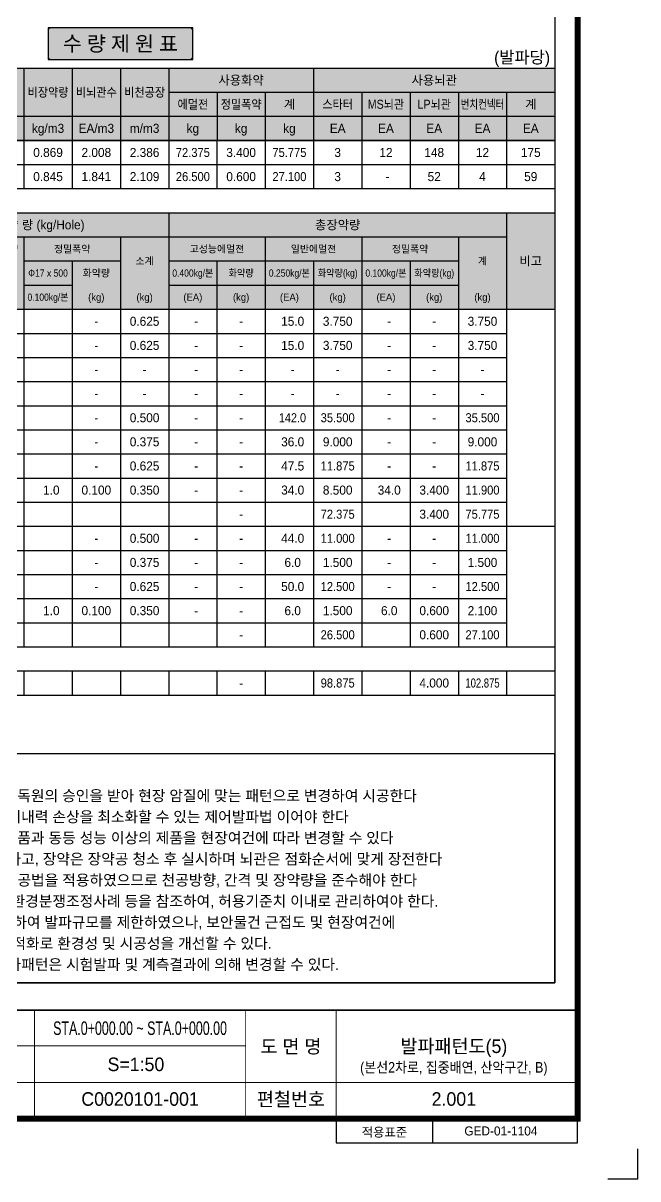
# Model space of a CAD drawing. Extents: x -689 to 317106, y 182884 to 219577.
# Drawn here: x 222818 to 233006, y 182884 to 202056 of the extents above; entities that cross this region are included whole.
import ezdxf
from ezdxf.enums import TextEntityAlignment as Align

# ---------------------------------------------------------------- set-up
doc = ezdxf.new("R2010")
doc.units = 0
doc.header["$LTSCALE"] = 500
doc.header["$MEASUREMENT"] = 0
doc.layers.get('DEFPOINTS').update_dxf_attribs({"color": 55})
doc.layers.add('0-21', color=21, linetype='Continuous', plot=False)
doc.layers.add('0-250line', color=250, linetype='Continuous', lineweight=9, true_color=0x333333)
doc.layers.add('0-252', color=7, linetype='Continuous', true_color=0xa0a0a0)
doc.layers.add('0-253', color=7, linetype='Continuous', true_color=0xcfcfcf)
for name, color, linetype in [('0-255', 52, 'Continuous'), ('CS-TABL-LIN1', 4, 'Continuous'), ('CS-TABL-LIN2', 1, 'Continuous'), ('CS-TABL-TEX2', 6, 'Continuous'), ('CS-TABL-TEX3', 7, 'Continuous'), ('CX-BORD-LIN1', 7, 'Continuous'), ('CX-BORD-LIN2', 7, 'Continuous'), ('CX-MISC', 7, 'Continuous'), ('CZ-TEX0', 7, 'Continuous'), ('CZ-TEX1', 7, 'Continuous'), ('CZ-TEX2', 7, 'Continuous'), ('CZ-TEX3', 7, 'Continuous'), ('CZ-TEXT', 3, 'Continuous')]:
    doc.layers.add(name, color=color, linetype=linetype)
doc.styles.add('TB_BTXT', font='')
doc.styles.add('TB_TEXT', font='')
doc.styles.add('돋움', font='')
doc.styles.add('맑은고딕(굵게)', font='malgunbd.ttf')
doc.styles.add('일반문자', font='')
doc.styles.add('제목', font='')
doc.styles.get('TB_BTXT').set_extended_font_data('Dotum')
doc.styles.get('TB_TEXT').set_extended_font_data('Dotum')
doc.styles.get('돋움').set_extended_font_data('Dotum')
doc.styles.get('일반문자').set_extended_font_data('Dotum')
doc.styles.get('제목').set_extended_font_data('Dotum')

# ---------------------------------------------------------------- blocks, each defined once
blk = doc.blocks.new('재료표제목')
at = {"layer": '0-253'}
h = blk.add_hatch(color=256, dxfattribs=at)
h.dxf.hatch_style = 1
h.paths.add_polyline_path([(0, 1600), (14400, 1600), (14400, 0), (0, 0)])
at = {"layer": 'CS-TABL-LIN1'}
for p, q in [((0, 1600), (0, 0)), ((0, 1600), (14400, 1600)), ((14400, 1600), (14400, 0)), ((0, 0), (14400, 0))]:
    blk.add_line(p, q, dxfattribs=at)
at = {"layer": 'CS-TABL-LIN2'}
for p, q in [((800, 1600), (800, 0)), ((2400, 1600), (2400, 0)), ((3200, 1600), (3200, 0)), ((8000, 1600), (8000, 0)), ((13600, 1600), (13600, 0)), ((3200, 1200), (13600, 1200)), ((4000, 1200), (4000, 0)), ((4800, 1200), (4800, 0)), ((5600, 1200), (5600, 0)), ((7200, 1200), (7200, 0)), ((9600, 1200), (9600, 0)), ((11200, 1200), (11200, 0)), ((12800, 1200), (12800, 0)), ((3200, 800), (4800, 800)), ((5600, 800), (7200, 800)), ((6400, 800), (6400, 0)), ((8000, 800), (12800, 800)), ((8800, 800), (8800, 0)), ((10400, 800), (10400, 0)), ((12000, 800), (12000, 0)), ((3200, 400), (4800, 400)), ((5600, 400), (6400, 400)), ((8000, 400), (12800, 400))]:
    blk.add_line(p, q, dxfattribs=at)
at = {"layer": 'CS-TABL-TEX2', "style": '일반문자'}
for s, height, p in [('공 당 장 약 량 (kg/Hole)', 150, (5600, 1400)), ('총장약량', 150, (10800, 1400)), ('천공의 위치', 150, (1600, 912)), ('공수', 150, (2800, 1025)), ('정밀폭약', 120, (6400, 1000)), ('고성능에멀젼', 120, (8800, 1000)), ('일반에멀젼', 120, (10400, 1000)), ('정밀폭약', 120, (12000, 1000)), ('구 분', 150, (400, 800)), ('(Hole Location)', 150, (1600, 688)), ('소계', 120, (7600, 800)), ('계', 120, (13200, 800)), ('비고', 150, (14000, 800)), ('(공)', 150, (2800, 575)), ('화약량', 120, (5200, 600)), ('화약량', 120, (6800, 600)), ('(kg)', 120, (5200, 200)), ('(kg)', 120, (6800, 200)), ('(kg)', 120, (7600, 200)), ('(EA)', 120, (8400, 200)), ('(kg)', 120, (9200, 200)), ('(EA)', 120, (10000, 200)), ('(kg)', 120, (10800, 200)), ('(EA)', 120, (11600, 200)), ('(kg)', 120, (12400, 200)), ('(kg)', 120, (13200, 200))]:
    blk.add_text(s, height=height, dxfattribs=at).set_placement(p, align=Align.MIDDLE_CENTER)
for s, width, p in [('고성능에멀젼', 0.8, (3600, 1000)), ('일반에멀젼', 0.8, (4400, 1000)), ('에멀젼폭약', 0.8, (5200, 1000)), ('Φ32ⅹ420', 0.9, (3600, 600)), ('Φ32ⅹ295', 0.9, (4400, 600)), ('Φ17ⅹ500', 0.9, (6000, 600)), ('0.400kg/본', 0.9, (8400, 600)), ('화약량', 0.9, (9200, 600)), ('0.250kg/본', 0.9, (10000, 600)), ('화약량(kg)', 0.9, (10800, 600)), ('0.100kg/본', 0.9, (11600, 600)), ('화약량(kg)', 0.9, (12400, 600)), ('0.400kg/본', 0.9, (3600, 200)), ('0.250kg/본', 0.9, (4400, 200)), ('0.100kg/본', 0.9, (6000, 200))]:
    blk.add_text(s, height=120, dxfattribs=dict(at, width=width)).set_placement(p, align=Align.MIDDLE_CENTER)
blk = doc.blocks.new('장약제원제목')
at = {"layer": '0-253'}
h = blk.add_hatch(color=256, dxfattribs=at)
h.dxf.hatch_style = 1
h.paths.add_polyline_path([(500931, 27019), (515331, 27019), (515331, 25819), (500931, 25819)])
at = {"color": 4}
blk.add_lwpolyline([(500931, 27019), (515331, 27019), (515331, 25819), (500931, 25819)], close=True, dxfattribs=at)
at = {"layer": 'CS-TABL-LIN1'}
for p, q in [((500931, 27019), (500931, 25819)), ((500931, 27019), (515331, 27019)), ((515331, 27019), (515331, 25819)), ((500931, 25819), (515331, 25819))]:
    blk.add_line(p, q, dxfattribs=at)
at = {"layer": 'CS-TABL-LIN2'}
for p, q in [((501731, 27019), (501731, 25819)), ((502531, 27019), (502531, 25819)), ((503331, 27019), (503331, 25819)), ((504131, 27019), (504131, 25819)), ((504931, 27019), (504931, 25819)), ((505731, 27019), (505731, 25819)), ((506531, 27019), (506531, 25819)), ((507331, 27019), (507331, 25819)), ((508131, 27019), (508131, 25819)), ((508931, 27019), (508931, 25819)), ((511331, 27019), (511331, 25819)), ((508931, 26619), (515331, 26619)), ((509731, 26619), (509731, 25819)), ((510531, 26619), (510531, 25819)), ((512131, 26619), (512131, 25819)), ((512931, 26619), (512931, 25819)), ((513731, 26619), (513731, 25819)), ((514531, 26619), (514531, 25819)), ((500931, 26219), (515331, 26219))]:
    blk.add_line(p, q, dxfattribs=at)
at = {"layer": 'CS-TABL-TEX2', "style": '일반문자'}
for s, p in [('사용화약', (510131, 26819)), ('사용뇌관', (513331, 26819)), ('구 분', (501331, 26619)), ('단면적', (502131, 26619)), ('천공장', (502931, 26619)), ('굴진장', (503731, 26619)), ('파쇄량', (506131, 26619)), ('계', (510931, 26419)), ('계', (514931, 26419)), ('단 위', (501331, 26019)), ('m2', (502131, 26019)), ('kg', (504531, 26019)), ('m3', (506131, 26019)), ('kg/m3', (506931, 26019)), ('EA/m3', (507731, 26019)), ('m/m3', (508531, 26019)), ('kg', (509331, 26019)), ('kg', (510131, 26019)), ('kg', (510931, 26019)), ('EA', (511731, 26019)), ('EA', (512531, 26019)), ('EA', (513331, 26019)), ('EA', (514131, 26019)), ('EA', (514931, 26019)), ('m', (502931, 26019)), ('m', (503731, 26019)), ('m', (505331, 26019))]:
    blk.add_text(s, height=150, dxfattribs=at).set_placement(p, align=Align.MIDDLE_CENTER)
for s, width, p in [('총장약량', 0.9, (504531, 26619)), ('총천공장', 0.9, (505331, 26619)), ('비장약량', 0.9, (506931, 26619)), ('비뇌관수', 0.9, (507731, 26619)), ('비천공장', 0.9, (508531, 26619)), ('에멀젼', 0.9, (509331, 26419)), ('정밀폭약', 0.9, (510131, 26419)), ('스타터', 0.9, (511731, 26419)), ('MS뇌관', 0.9, (512531, 26419)), ('LP뇌관', 0.9, (513331, 26419)), ('번치컨넥터', 0.75, (514131, 26419))]:
    blk.add_text(s, height=150, dxfattribs=dict(at, width=width)).set_placement(p, align=Align.MIDDLE_CENTER)
blk = doc.blocks.new('CXBLKA1')
at = {"layer": 'CX-BORD-LIN1', "color": 7, "const_width": 2}
blk.add_lwpolyline([(821, 20), (25, 20), (25, 574), (821, 574)], close=True, dxfattribs=at)
at = {"layer": 'CX-BORD-LIN1', "color": 7, "const_width": 0.6}
blk.add_lwpolyline([(821, 56), (25, 56)], dxfattribs=at)
at = {"layer": 'CX-BORD-LIN2', "color": 7}
blk.add_line((773, 12), (773, 20), dxfattribs=at)
at = {"layer": 'CX-BORD-LIN2', "color": 7, "const_width": 0.3}
for points in [[(641, 20), (641, 56)], [(711, 20), (711, 56)], [(741, 20), (741, 56)], [(711, 44.11), (611, 44.11)], [(821, 32), (611, 32)]]:
    blk.add_lwpolyline(points, dxfattribs=at)
at = {"layer": 'CX-BORD-LIN2', "color": 7}
blk.add_lwpolyline([(741, 20), (741, 12), (821, 12), (821, 20)], close=True, dxfattribs=at)
at = {"layer": 'CX-MISC', "color": 7}
blk.add_lwpolyline([(831, 0), (841, 0), (841, 0), (841, 0), (841, 0), (841, 0), (841, 10)], dxfattribs=at)
at = {"layer": 'CZ-TEX0', "color": 7, "style": 'TB_BTXT'}
blk.add_attdef('UD_TITLE', text='', height=10, dxfattribs=at).set_placement((423, 553), align=Align.MIDDLE_CENTER)
at = {"layer": 'CZ-TEX1', "color": 7, "style": 'TB_BTXT'}
blk.add_attdef('PI_CNAME', text='', height=5, dxfattribs=at).set_placement((40, 552), align=Align.BOTTOM_LEFT)
blk.add_attdef('UD_SUBTITLE', text='', height=7, dxfattribs=at).set_placement((423, 538), align=Align.MIDDLE_CENTER)
at = {"layer": 'CZ-TEX2', "color": 7, "style": 'TB_TEXT'}
for s, p in [('도 면 명', (726, 44)), ('편철번호', (726, 26.5))]:
    blk.add_text(s, height=4.5, dxfattribs=at).set_placement(p, align=Align.MIDDLE)
blk.add_text('적용표준', height=3, dxfattribs=at).set_placement((757, 15.5), align=Align.MIDDLE_CENTER)
at = {"layer": 'CZ-TEX2', "color": 7}
for tag, height, style, p in [('UD_CDNAME', 4, 'TB_BTXT', (42, 544)), ('DA_STDNAME', 3, 'TB_TEXT', (783.49, 13.5))]:
    blk.add_attdef(tag, text='', height=height, dxfattribs=dict(at, style=style)).set_placement(p, align=Align.BOTTOM_LEFT)
at = {"layer": 'CZ-TEX2', "color": 7, "style": 'TB_TEXT'}
for tag, height, p in [('DC_RDATE4', 3.5, (353, 52.5)), ('DC_RAPP4', 3.5, (501.56, 52.5)), ('DC_RCHK4', 3.5, (542.36, 52.5)), ('DC_RDGN4', 3.5, (582.36, 52.5)), ('PI_TITLE', 4.5, (243, 50)), ('DC_RNUM4', 3, (320, 52)), ('UD_CDIST', 4.5, (676, 50)), ('FI_NAME', 4.5, (780, 51)), ('DC_RNUM3', 3, (320, 45)), ('DC_RDATE3', 3.5, (353, 45.4)), ('DC_RAPP3', 3.5, (501.56, 45.4)), ('DC_RCHK3', 3.5, (542.36, 45.4)), ('DC_RDGN3', 3.5, (582.36, 45.4)), ('DI_TITLE', 4.5, (780, 44)), ('PI_CDNAME', 4.5, (243, 38)), ('DC_RNUM2', 3, (320, 38)), ('DC_RDATE2', 3.5, (353, 38.5)), ('DC_RAPP2', 3.5, (501.56, 38.5)), ('DC_RCHK2', 3.5, (542.36, 38.5)), ('DC_RDGN2', 3.5, (582.36, 38.5)), ('DA_HSCALE', 4.5, (658.5, 38)), ('DA_VSCALE', 4.5, (693, 38)), ('DI_SUBTITLE', 3.5, (780, 37)), ('DC_RNUM1', 3, (320, 31)), ('DC_RDATE1', 3.5, (353, 31.5)), ('DC_RAPP1', 3.5, (501.56, 31.5)), ('DC_RCHK1', 3.5, (542.36, 31.5)), ('DC_RDGN1', 3.5, (582.36, 31.5)), ('PA_CCLASS', 4.5, (204, 26.5)), ('PI_STAGE', 4.5, (283, 26.5)), ('DI_DRWNO', 4.5, (676, 26.5)), ('DA_PAGENO', 4.5, (780, 26.5))]:
    blk.add_attdef(tag, text='', height=height, dxfattribs=at).set_placement(p, align=Align.MIDDLE_CENTER)
for tag, p in [('DC_RDES4', (377, 52.5)), ('DC_RDES3', (377, 45.4)), ('DC_RDES2', (377, 38.5)), ('DC_RDES1', (377.03, 31.5))]:
    blk.add_attdef(tag, text='', height=3.5, dxfattribs=at).set_placement(p, align=Align.MIDDLE_LEFT)
at = {"layer": 'CZ-TEX3', "color": 7, "style": 'TB_TEXT', "flags": 1}
for tag, p in [('PI_ID', (24, 16)), ('PI_CCODE', (31, 16)), ('PA_DSDATE', (47, 16)), ('PA_DEDATE', (64, 16)), ('PA_CSDATE', (81, 16)), ('PA_CEDATE', (98, 16)), ('PA_CFDATE', (114, 16)), ('EI_ENAME', (132, 16)), ('EI_DEPT', (146, 16)), ('EI_PERSON', (158, 16)), ('EI_EMAIL', (174, 16)), ('CI_CATEG', (189, 16)), ('CI_ROLE', (204, 16)), ('CI_ONAME', (216, 16)), ('CI_ADDR', (232, 16)), ('CI_TEL', (246, 16)), ('CI_FAX', (257, 16)), ('CI_HPADDR', (270, 16)), ('CI_CODE', (287, 16)), ('CI_DEPT', (300, 16)), ('CI_PERSON', (312, 16)), ('CI_EMAIL', (329, 16)), ('CI_PROLE', (342, 16)), ('DI_MANCODE', (357, 16)), ('DI_CATEG', (377, 16)), ('DI_LDATE', (392, 16)), ('DI_PCLASS', (407, 16)), ('DI_MMCLASS', (424, 16)), ('DI_MSCLASS', (443, 16)), ('DI_ECLASS', (462, 16)), ('DI_FNAME', (478, 16)), ('DC_ONAME', (493, 16)), ('DC_NNAME', (510, 16)), ('FI_CODE', (529, 16)), ('FI_CLASS', (545, 16)), ('FI_ICODE1', (563, 16)), ('FI_ICODE2', (581, 16)), ('------------', (597, 16))]:
    blk.add_attdef(tag, p, '', height=2, dxfattribs=at)

msp = doc.modelspace()

# ---------------------------------------------------------------- hatches: boundary and pattern name
at = {"layer": '0-250line'}
h = msp.add_hatch(color=256, dxfattribs=at)
edge = h.paths.add_edge_path()
edge.add_line((225630.64711, 201715.15052), (225630.64711, 201927.73759))
edge.add_arc((225581.69572, 201927.73759), 48.95139, 0.000000429, 90.000000429)
edge.add_line((225581.69572, 201976.68898), (223279.5985, 201976.68898))
edge.add_arc((223279.5985, 201927.73759), 48.95139, 89.999999937, 179.999999937)
edge.add_line((223230.64711, 201927.73759), (223230.64711, 201502.56345))
edge.add_arc((223279.5985, 201502.56345), 48.95139, 179.999999879, 269.999999879)
edge.add_line((223279.5985, 201453.61206), (225581.69572, 201453.61206))
edge.add_arc((225581.69572, 201502.56345), 48.95139, 269.999999755, 359.999999755)
edge.add_line((225630.64711, 201502.56345), (225630.64711, 201715.15052))

# ---------------------------------------------------------------- linework, layer by layer
at = {"layer": '0-21'}
msp.add_lwpolyline([(225630.64711, 201976.68898), (223230.64711, 201976.68898), (223230.64711, 201453.61206), (225630.64711, 201453.61206), (225630.64711, 201976.68898)], close=True, dxfattribs=at)
at = {"layer": '0-250line', "lineweight": 0}
msp.add_lwpolyline([(225630.64711, 201715.15052), (225630.64711, 201927.73759, 0.4142135624), (225581.69572, 201976.68898), (223279.5985, 201976.68898, 0.4142135624), (223230.64711, 201927.73759), (223230.64711, 201502.56345, 0.4142135624), (223279.5985, 201453.61206), (225581.69572, 201453.61206, 0.4142135624), (225630.64711, 201502.56345)], format="xyb", close=True, dxfattribs=at)
at = {"layer": '0-252', "color": 7}
msp.add_lwpolyline([(217147.74829, 189934.3069), (217147.74829, 189934.3069), (217147.74829, 186134.3069), (231630.64711, 186134.30698), (231630.64711, 189934.3069), (217147.74829, 189934.3069)], dxfattribs=at)
at = {"layer": 'CS-TABL-LIN1'}
for p, q in [((231630.64711, 200109.94733), (231630.64711, 199309.94733)), ((217230.64711, 199309.94733), (231630.64711, 199309.94733)), ((231630.64711, 197309.94733), (231630.64711, 190909.94733)), ((217230.64711, 193709.94733), (231630.64711, 193709.94733)), ((217230.64711, 191709.94733), (231630.64711, 191709.94733)), ((217230.64711, 191309.94733), (231630.64711, 191309.94733)), ((217230.64711, 190909.94733), (231630.64711, 190909.94733))]:
    msp.add_line(p, q, dxfattribs=at)
at = {"layer": 'CS-TABL-LIN2'}
for p, q in [((222830.64711, 200109.94733), (222830.64711, 199309.94733)), ((223630.64711, 200109.94733), (223630.64711, 199309.94733)), ((224430.64711, 200109.94733), (224430.64711, 199309.94733)), ((225230.64711, 200109.94733), (225230.64711, 199309.94733)), ((226030.64711, 200109.94733), (226030.64711, 199309.94733)), ((226830.64711, 200109.94733), (226830.64711, 199309.94733)), ((227630.64711, 200109.94733), (227630.64711, 199309.94733)), ((228430.64711, 200109.94733), (228430.64711, 199309.94733)), ((229230.64711, 200109.94733), (229230.64711, 199309.94733)), ((230030.64711, 200109.94733), (230030.64711, 199309.94733)), ((230830.64711, 200109.94733), (230830.64711, 199309.94733)), ((217230.64711, 199709.94733), (231630.64711, 199709.94733)), ((222830.64711, 197309.94733), (222830.64711, 191709.94733)), ((223630.64711, 197309.94733), (223630.64711, 191709.94733)), ((224430.64711, 197309.94733), (224430.64711, 191709.94733)), ((225230.64711, 197309.94733), (225230.64711, 191709.94733)), ((226030.64711, 197309.94733), (226030.64711, 191709.94733)), ((226830.64711, 197309.94733), (226830.64711, 191709.94733)), ((227630.64711, 197309.94733), (227630.64711, 191709.94733)), ((228430.64711, 197309.94733), (228430.64711, 191709.94733)), ((229230.64711, 197309.94733), (229230.64711, 191709.94733)), ((230030.64711, 197309.94733), (230030.64711, 191709.94733)), ((230830.64711, 197309.94733), (230830.64711, 191709.94733)), ((218830.64711, 196909.94733), (230830.64711, 196909.94733)), ((218830.64711, 196509.94733), (230830.64711, 196509.94733)), ((218830.64711, 196109.94733), (230830.64711, 196109.94733)), ((218030.64711, 195709.94733), (230830.64711, 195709.94733)), ((218830.64711, 195309.94733), (230830.64711, 195309.94733)), ((218030.64711, 194909.94733), (230830.64711, 194909.94733)), ((218030.64711, 194509.94733), (230830.64711, 194509.94733)), ((217230.64711, 194109.94733), (230830.64711, 194109.94733)), ((218830.64711, 193309.94733), (230830.64711, 193309.94733)), ((218030.64711, 192909.94733), (230830.64711, 192909.94733)), ((218030.64711, 192509.94733), (230830.64711, 192509.94733)), ((217230.64711, 192109.94733), (230830.64711, 192109.94733)), ((222830.64711, 191309.94733), (222830.64711, 190909.94733)), ((223630.64711, 191309.94733), (223630.64711, 190909.94733)), ((224430.64711, 191309.94733), (224430.64711, 190909.94733)), ((225230.64711, 191309.94733), (225230.64711, 190909.94733)), ((226030.64711, 191309.94733), (226030.64711, 190909.94733)), ((226830.64711, 191309.94733), (226830.64711, 190909.94733)), ((227630.64711, 191309.94733), (227630.64711, 190909.94733)), ((228430.64711, 191309.94733), (228430.64711, 190909.94733)), ((229230.64711, 191309.94733), (229230.64711, 190909.94733)), ((230030.64711, 191309.94733), (230030.64711, 190909.94733)), ((230830.64711, 191309.94733), (230830.64711, 190909.94733))]:
    msp.add_line(p, q, dxfattribs=at)
at = {"layer": 'DEFPOINTS'}
msp.add_lwpolyline([(193580.64711, 211034.30698), (231630.64711, 211034.30698), (231630.64711, 186134.30698), (193580.64711, 186134.30698)], close=True, dxfattribs=at)

# ---------------------------------------------------------------- block references
ref = msp.add_blockref('CXBLKA1', (190955.64711, 182884.30698), dxfattribs=dict(xscale=50, yscale=50, zscale=50))
ref.add_attrib('DI_TITLE', '발파패턴도(5)', dxfattribs={"layer": 'CZ-TEX2', "height": 225, "style": 'TB_TEXT'}).set_placement((229955.6471, 185084.30698), align=Align.MIDDLE_CENTER)
ref.add_attrib('DI_SUBTITLE', '(본선2차로, 집중배연, 산악구간, B)', dxfattribs={"layer": 'CZ-TEX2', "height": 175, "style": 'TB_TEXT', "width": 0.9}).set_placement((229955.6471, 184734.30698), align=Align.MIDDLE_CENTER)
ref.add_attrib('UD_CDIST', 'STA.0+000.00 ~ STA.0+000.00', dxfattribs={"layer": 'CZ-TEX2', "height": 225, "style": 'TB_TEXT', "width": 0.7}).set_placement((224755.6471, 185384.30698), align=Align.MIDDLE_CENTER)
ref.add_attrib('DA_HSCALE', 'S=1:50', dxfattribs={"layer": 'CZ-TEX2', "height": 225, "style": 'TB_TEXT'}).set_placement((224687.04192, 184784.30698), align=Align.MIDDLE_CENTER)
ref.add_attrib('DI_DRWNO', 'C0020101-001', dxfattribs={"layer": 'CZ-TEX2', "height": 225, "style": 'TB_TEXT'}).set_placement((224755.6471, 184209.30698), align=Align.MIDDLE_CENTER)
ref.add_attrib('DA_PAGENO', '2.001', dxfattribs={"layer": 'CZ-TEX2', "height": 225, "style": 'TB_TEXT'}).set_placement((229955.6471, 184209.30698), align=Align.MIDDLE_CENTER)
ref.add_attrib('DA_STDNAME', 'GED-01-1104', dxfattribs={"layer": 'CZ-TEX2', "height": 150, "style": 'TB_TEXT'}).set_placement((230130.33628, 183559.30698), align=Align.BOTTOM_LEFT)
for name, p in [('장약제원제목', (-283700.16885, 174291.16701)), ('재료표제목', (217230.64711, 197309.94733))]:
    msp.add_blockref(name, p)

# ---------------------------------------------------------------- texts
at = {"layer": '0-255', "color": 7, "true_color": 0xffffff, "style": '맑은고딕(굵게)'}
msp.add_text('수 량 제 원 표', height=250, rotation=359.97820732, dxfattribs=at).set_placement((224430.64711, 201715.15052), align=Align.MIDDLE_CENTER)
at = {"layer": 'CS-TABL-TEX3', "style": '돋움'}
for s, p in [('0.869', (223230.64711, 199909.94733)), ('2.008', (224030.64711, 199909.94733)), ('2.386', (224830.64711, 199909.94733)), ('3.400', (226430.64711, 199909.94733)), ('3', (228030.64711, 199909.94733)), ('12', (228830.64711, 199909.94733)), ('148', (229630.64711, 199909.94733)), ('12', (230430.64711, 199909.94733)), ('175', (231230.64711, 199909.94733)), ('0.845', (223230.64711, 199509.94733)), ('1.841', (224030.64711, 199509.94733)), ('2.109', (224830.64711, 199509.94733)), ('0.600', (226430.64711, 199509.94733)), ('3', (228030.64711, 199509.94733)), ('52', (229630.64711, 199509.94733)), ('4', (230430.64711, 199509.94733)), ('59', (231230.64711, 199509.94733)), (' -', (228830.64711, 199509.94733)), ('-', (224030.64711, 197109.94733)), ('0.625', (224830.64711, 197109.94733)), ('  -', (225630.64711, 197109.94733)), ('-', (226430.64711, 197109.94733)), ('  15.0', (227230.64711, 197109.94733)), ('3.750', (228030.64711, 197109.94733)), ('  -', (228830.64711, 197109.94733)), ('-', (229630.64711, 197109.94733)), ('3.750', (230430.64711, 197109.94733)), ('-', (224030.64711, 196709.94733)), ('0.625', (224830.64711, 196709.94733)), ('  -', (225630.64711, 196709.94733)), ('-', (226430.64711, 196709.94733)), ('  15.0', (227230.64711, 196709.94733)), ('3.750', (228030.64711, 196709.94733)), ('  -', (228830.64711, 196709.94733)), ('-', (229630.64711, 196709.94733)), ('3.750', (230430.64711, 196709.94733)), ('-', (224030.64711, 196309.94733)), ('-', (224830.64711, 196309.94733)), ('  -', (225630.64711, 196309.94733)), ('-', (226430.64711, 196309.94733)), ('  -', (227230.64711, 196309.94733)), ('-', (228030.64711, 196309.94733)), ('  -', (228830.64711, 196309.94733)), ('-', (229630.64711, 196309.94733)), ('-', (230430.64711, 196309.94733)), ('-', (224030.64711, 195909.94733)), ('-', (224830.64711, 195909.94733)), ('  -', (225630.64711, 195909.94733)), ('-', (226430.64711, 195909.94733)), ('  -', (227230.64711, 195909.94733)), ('-', (228030.64711, 195909.94733)), ('  -', (228830.64711, 195909.94733)), ('-', (229630.64711, 195909.94733)), ('-', (230430.64711, 195909.94733)), ('0.500', (224830.64711, 195509.94733)), ('-', (224030.64711, 195509.94733)), ('  -', (225630.64711, 195509.94733)), ('-', (226430.64711, 195509.94733)), ('  -', (228830.64711, 195509.94733)), ('-', (229630.64711, 195509.94733)), ('0.375', (224830.64711, 195109.94733)), ('  36.0', (227230.64711, 195109.94733)), ('9.000', (228030.64711, 195109.94733)), ('9.000', (230430.64711, 195109.94733)), ('-', (224030.64711, 195109.94733)), ('  -', (225630.64711, 195109.94733)), ('-', (226430.64711, 195109.94733)), ('  -', (228830.64711, 195109.94733)), ('-', (229630.64711, 195109.94733)), ('0.625', (224830.64711, 194709.94733)), ('  47.5', (227230.64711, 194709.94733)), ('-', (224030.64711, 194709.94733)), ('  -', (225630.64711, 194709.94733)), ('-', (226430.64711, 194709.94733)), ('  -', (228830.64711, 194709.94733)), ('-', (229630.64711, 194709.94733)), ('  1.0', (223230.64711, 194309.94733)), ('0.100', (224030.64711, 194309.94733)), ('0.350', (224830.64711, 194309.94733)), ('  -', (225630.64711, 194309.94733)), ('-', (226430.64711, 194309.94733)), ('  34.0', (227230.64711, 194309.94733)), ('8.500', (228030.64711, 194309.94733)), ('  34.0', (228830.64711, 194309.94733)), ('3.400', (229630.64711, 194309.94733)), ('-', (226430.64711, 193909.94733)), ('3.400', (229630.64711, 193909.94733)), ('-', (224030.64711, 193509.94733)), ('0.500', (224830.64711, 193509.94733)), ('  -', (225630.64711, 193509.94733)), ('-', (226430.64711, 193509.94733)), ('  44.0', (227230.64711, 193509.94733)), ('  -', (228830.64711, 193509.94733)), ('-', (229630.64711, 193509.94733)), ('-', (224030.64711, 193109.94733)), ('0.375', (224830.64711, 193109.94733)), ('  -', (225630.64711, 193109.94733)), ('-', (226430.64711, 193109.94733)), ('  6.0', (227230.64711, 193109.94733)), ('1.500', (228030.64711, 193109.94733)), ('  -', (228830.64711, 193109.94733)), ('-', (229630.64711, 193109.94733)), ('1.500', (230430.64711, 193109.94733)), ('-', (224030.64711, 192709.94733)), ('0.625', (224830.64711, 192709.94733)), ('  -', (225630.64711, 192709.94733)), ('-', (226430.64711, 192709.94733)), ('  50.0', (227230.64711, 192709.94733)), ('  -', (228830.64711, 192709.94733)), ('-', (229630.64711, 192709.94733)), ('  1.0', (223230.64711, 192309.94733)), ('0.100', (224030.64711, 192309.94733)), ('0.350', (224830.64711, 192309.94733)), ('  -', (225630.64711, 192309.94733)), ('-', (226430.64711, 192309.94733)), ('  6.0', (227230.64711, 192309.94733)), ('1.500', (228030.64711, 192309.94733)), ('  6.0', (228830.64711, 192309.94733)), ('0.600', (229630.64711, 192309.94733)), ('2.100', (230430.64711, 192309.94733)), ('0.600', (229630.64711, 191909.94733)), ('-', (226430.64711, 191909.94733)), ('4.000', (229630.64711, 191109.94733)), ('-', (226430.64711, 191109.94733))]:
    msp.add_text(s, height=150, dxfattribs=at).set_placement(p, align=Align.MIDDLE_CENTER)
for s, width, p in [('72.375', 0.94, (225630.64711, 199909.94733)), ('75.775', 0.94, (227230.64711, 199909.94733)), ('26.500', 0.94, (225630.64711, 199509.94733)), ('27.100', 0.94, (227230.64711, 199509.94733)), ('  142.0', 0.92, (227230.64711, 195509.94733)), ('35.500', 0.94, (228030.64711, 195509.94733)), ('35.500', 0.94, (230430.64711, 195509.94733)), ('11.875', 0.94, (228030.64711, 194709.94733)), ('11.875', 0.94, (230430.64711, 194709.94733)), ('11.900', 0.94, (230430.64711, 194309.94733)), ('72.375', 0.94, (228030.64711, 193909.94733)), ('75.775', 0.94, (230430.64711, 193909.94733)), ('11.000', 0.94, (228030.64711, 193509.94733)), ('11.000', 0.94, (230430.64711, 193509.94733)), ('12.500', 0.94, (228030.64711, 192709.94733)), ('12.500', 0.94, (230430.64711, 192709.94733)), ('26.500', 0.94, (228030.64711, 191909.94733)), ('27.100', 0.94, (230430.64711, 191909.94733)), ('98.875', 0.94, (228030.64711, 191109.94733)), ('102.875', 0.8, (230430.64711, 191109.94733))]:
    msp.add_text(s, height=150, dxfattribs=dict(at, width=width)).set_placement(p, align=Align.MIDDLE_CENTER)
at = {"layer": 'CZ-TEX2', "style": '제목'}
msp.add_text('(발파당)', height=200, dxfattribs=at).set_placement((231086.71238, 201388.09381), align=Align.CENTER)
at = {"layer": 'CZ-TEXT', "color": 0, "style": '돋움'}
for s, p in [('1. 본 발파패턴은 표준적인 암질에 따른 기준이므로 감독원의 승인을 받아 현장 암질에 맞는 패턴으로 변경하여 시공한다', (217322.74289, 189240.94805)), ('   단, 변경되는 발파패턴은 외곽부의 여굴 및 암반의 지내력 손상을 최소화할 수 있는 제어발파법 이어야 한다', (217322.74289, 188890.94805)), ('2. 기폭방식은 비전기식뇌관 기준이며, 화약류는 본 제품과 동등 성능 이상의 제품을 현장여건에 따라 변경할 수 있다', (217322.74289, 188540.94805)), ('3. 천공은 매 막장별 천공 배치도에 따라 정확히 실시하고, 장약은 장약공 청소 후 실시하며 뇌관은 점화순서에 맞게 장전한다', (217322.74289, 188190.94805)), ('4. 모암의 손상과 여굴방지를 위하여 Smooth Blasting공법을 적용하였으므로 천공방향, 간격 및 장약량을 준수해야 한다', (217322.74289, 187840.94805)), ('5. 발파작업시 진동 및 소음은 설계기준, 전문시방서, 환경분쟁조정사례 등을 참조하여, 허용기준치 이내로 관리하여야 한다.', (217322.74289, 187490.94805)), ('6. 본 발파패턴은 근접지역 발파작업의 안전성을 고려하여 발파규모를 제한하였으나, 보안물건 근접도 및 현장여건에', (217322.74289, 187140.94805)), ('   따라 지발당장약량의 재조정 및 다단분할영역의 최적화로 환경성 및 시공성을 개선할 수 있다.', (217372.74289, 186790.94805)), ('7. 시공전 반드시 시험발파를 시행하도록 하며, 본 발파패턴은 시험발파 및 계측결과에 의해 변경할 수 있다.', (217322.74289, 186440.94805))]:
    msp.add_text(s, height=180, dxfattribs=at).set_placement(p, align=Align.MIDDLE_LEFT)

doc.saveas('drawing.dxf')
